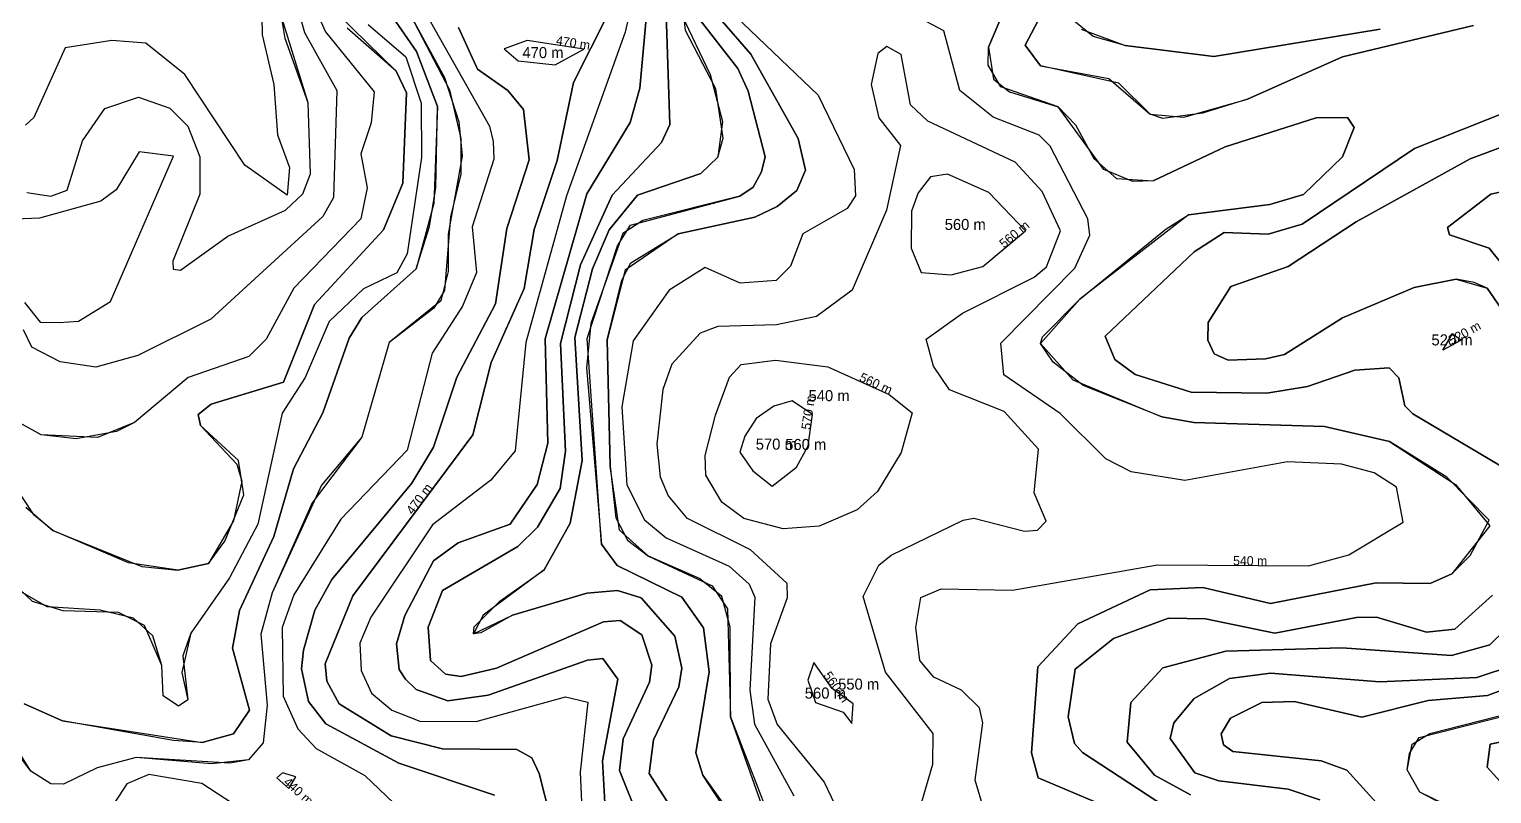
# Model space of a CAD drawing. Extents: x 120.7465 to 120.8269, y 14.0376 to 14.0711.
# Drawn here: x 120.79235 to 120.8061, y 14.05645 to 14.06364 of the extents above; entities that cross this region are included whole.
import ezdxf
from ezdxf.enums import TextEntityAlignment as Align

# ---------------------------------------------------------------- set-up
doc = ezdxf.new("R2010")
doc.units = 0
doc.header["$MEASUREMENT"] = 0
for name, color, linetype in [('Contour_Line_Intermediate', 7, 'Continuous'), ('Contour_Line_Major', 7, 'Continuous'), ('FEATURE_LABEL', 7, 'Continuous'), ('Iso-height_Area', 7, 'Continuous')]:
    doc.layers.add(name, color=color, linetype=linetype)

msp = doc.modelspace()

# ---------------------------------------------------------------- linework, layer by layer
at = {"layer": 'Contour_Line_Intermediate', "color": 36}
for points in [[(120.798194, 14.064678), (120.797951, 14.063611), (120.797399, 14.062071), (120.797019, 14.060694), (120.796917, 14.059674), (120.796689, 14.059397), (120.796141, 14.05898), (120.79556, 14.05811), (120.795459, 14.057866), (120.79547, 14.05761), (120.795568, 14.057397), (120.795758, 14.057236), (120.796023, 14.057133), (120.796552, 14.05713), (120.797392, 14.057363), (120.797601, 14.057312), (120.797527, 14.056653), (120.797549, 14.056166)], [(120.794524, 14.064449), (120.79454, 14.063583), (120.794649, 14.063119), (120.794685, 14.062645), (120.794795, 14.062337), (120.794773, 14.062077), (120.794376, 14.062358), (120.793813, 14.063212), (120.793446, 14.063505), (120.793128, 14.063532), (120.792689, 14.063461), (120.792394, 14.062808), (120.792316, 14.062734)], [(120.805925, 14.063671), (120.804694, 14.063378), (120.803802, 14.062981), (120.803378, 14.062848), (120.803004, 14.062799), (120.802886, 14.06284), (120.802592, 14.063129), (120.801856, 14.063293), (120.801712, 14.063486), (120.802046, 14.064128)], [(120.792328, 14.062103), (120.792552, 14.062067), (120.792707, 14.062125), (120.79285, 14.062589), (120.79306, 14.062892), (120.793377, 14.062997), (120.793671, 14.062894), (120.79384, 14.062727), (120.793955, 14.062438), (120.793955, 14.062087), (120.793701, 14.061458), (120.793704, 14.061383), (120.793773, 14.061371), (120.794218, 14.061692), (120.794758, 14.061936), (120.794922, 14.062091), (120.794994, 14.062277), (120.794971, 14.062945), (120.794756, 14.063549), (120.79468, 14.064005)], [(120.79817, 14.063981), (120.798088, 14.063083), (120.798, 14.06276), (120.79759, 14.062089), (120.797199, 14.060727), (120.797226, 14.059747), (120.797123, 14.059359), (120.796871, 14.058986), (120.796381, 14.058808), (120.79615, 14.05864), (120.79588, 14.058125), (120.795801, 14.057861), (120.795826, 14.057619), (120.795887, 14.057527), (120.795988, 14.05743), (120.796286, 14.057325), (120.796663, 14.057379), (120.797597, 14.057708), (120.797743, 14.057721), (120.797882, 14.057527), (120.797739, 14.05676), (120.797785, 14.055915)], [(120.795035, 14.063836), (120.795134, 14.063614), (120.795592, 14.06305), (120.795564, 14.062758), (120.795466, 14.062466), (120.795526, 14.062145), (120.795466, 14.061855), (120.794837, 14.061202), (120.794578, 14.060725), (120.794414, 14.06056), (120.793843, 14.060363), (120.79334, 14.05994), (120.792993, 14.059798), (120.792461, 14.059824), (120.792231, 14.059952)], [(120.794853, 14.063907), (120.794936, 14.063607), (120.795241, 14.063062), (120.79521, 14.062054), (120.79511, 14.061877), (120.794058, 14.060911), (120.79337, 14.060569), (120.792977, 14.060462), (120.792641, 14.060512), (120.792373, 14.060648), (120.792295, 14.060811)], [(120.795631, 14.063951), (120.795991, 14.063429), (120.796188, 14.06291), (120.796153, 14.061998), (120.795988, 14.061386), (120.795476, 14.060927), (120.795356, 14.060734), (120.795109, 14.06003), (120.794833, 14.059505), (120.794649, 14.058868), (120.794327, 14.058174), (120.794262, 14.057819), (120.794421, 14.057235), (120.79427, 14.057013), (120.793976, 14.056931), (120.793705, 14.056951), (120.792662, 14.057137), (120.792304, 14.057295)], [(120.805265, 14.059005), (120.805203, 14.059332), (120.804993, 14.059466), (120.804684, 14.059549), (120.804177, 14.05957), (120.803212, 14.059395), (120.802709, 14.059476), (120.802471, 14.0596), (120.80204, 14.060026), (120.801511, 14.060388), (120.801482, 14.060685), (120.802178, 14.061391), (120.80232, 14.0617), (120.802299, 14.061855), (120.801945, 14.062538), (120.801844, 14.062642), (120.801412, 14.062812), (120.801097, 14.063062), (120.800948, 14.063623), (120.800402, 14.063914)], [(120.802582, 14.056285), (120.801833, 14.056599), (120.801772, 14.056835), (120.801829, 14.057643), (120.802207, 14.058048), (120.802887, 14.058369), (120.803382, 14.058391), (120.804017, 14.058238), (120.80501, 14.058432), (120.805518, 14.058426), (120.805721, 14.058517), (120.805895, 14.058689), (120.806074, 14.059021), (120.805676, 14.059426), (120.805137, 14.059763), (120.804524, 14.059902), (120.803298, 14.059939), (120.802995, 14.059993), (120.802255, 14.060287), (120.801973, 14.060507), (120.801854, 14.060682), (120.801874, 14.060746), (120.802226, 14.061099), (120.803036, 14.061761), (120.803245, 14.061893), (120.804012, 14.061991), (120.804326, 14.062084), (120.804693, 14.062439), (120.804803, 14.062714), (120.804742, 14.062807), (120.804447, 14.062804), (120.80359, 14.062532), (120.802913, 14.062212), (120.802723, 14.062205), (120.802451, 14.06232), (120.802021, 14.062908), (120.801482, 14.063096), (120.801362, 14.063299), (120.801366, 14.063468), (120.801536, 14.063866)], [(120.795251, 14.063779), (120.7958, 14.063244), (120.795896, 14.06304), (120.795862, 14.062191), (120.795679, 14.06175), (120.795033, 14.061051), (120.794741, 14.060321), (120.794059, 14.060112), (120.793938, 14.060017), (120.79396, 14.059911), (120.794302, 14.059548), (120.794347, 14.059388), (120.794271, 14.059016), (120.794036, 14.058616), (120.793747, 14.058552), (120.793282, 14.05862), (120.792572, 14.058926), (120.792396, 14.059068), (120.791761, 14.060029)], [(120.795935, 14.06377), (120.7963, 14.063067), (120.796406, 14.062609), (120.796406, 14.062274), (120.796311, 14.061875), (120.796252, 14.06118), (120.796153, 14.061015), (120.795733, 14.060693), (120.795475, 14.059803), (120.795009, 14.059186), (120.794634, 14.058339), (120.794528, 14.057952), (120.794585, 14.057284), (120.794548, 14.05693), (120.79441, 14.05677), (120.794237, 14.056738), (120.793356, 14.05679), (120.79299, 14.056695), (120.792673, 14.05654), (120.792552, 14.056543), (120.792366, 14.056664), (120.792175, 14.056969)], [(120.795535, 14.063681), (120.795891, 14.063377), (120.796034, 14.062942), (120.796036, 14.062432), (120.795901, 14.061526), (120.795805, 14.061348), (120.795491, 14.061196), (120.79517, 14.060889), (120.794945, 14.060364), (120.794728, 14.060027), (120.794498, 14.058984), (120.794232, 14.058481), (120.793868, 14.057961), (120.793793, 14.057747), (120.793841, 14.057333), (120.793752, 14.057274), (120.793609, 14.057371), (120.793597, 14.057656), (120.793512, 14.057934), (120.793331, 14.058102), (120.793017, 14.058178), (120.79252, 14.058208), (120.792223, 14.058377)], [(120.796122, 14.063707), (120.796677, 14.062727), (120.796711, 14.062582), (120.796718, 14.062415), (120.796513, 14.06178), (120.796555, 14.061351), (120.796423, 14.061034), (120.796137, 14.060592), (120.795902, 14.05968), (120.795278, 14.059032), (120.794836, 14.058322), (120.794728, 14.058014), (120.794736, 14.057369), (120.794876, 14.057061), (120.795048, 14.056875), (120.795506, 14.056622), (120.796384, 14.055783)], [(120.797791, 14.063781), (120.797467, 14.063135), (120.797311, 14.062403), (120.797096, 14.061755), (120.797002, 14.061199), (120.796692, 14.060503), (120.796519, 14.059825), (120.795391, 14.05831), (120.795131, 14.057673), (120.795148, 14.05751), (120.795263, 14.057296), (120.795752, 14.056995), (120.796235, 14.056873), (120.796932, 14.056868), (120.797073, 14.056788), (120.797143, 14.056642), (120.797248, 14.056234)], [(120.798479, 14.063782), (120.798752, 14.063213), (120.798865, 14.062771), (120.798821, 14.062436), (120.798664, 14.062282), (120.798066, 14.062076), (120.797802, 14.06175), (120.797644, 14.061386), (120.797478, 14.06074), (120.797548, 14.059583), (120.797436, 14.058993), (120.79719, 14.058555), (120.796617, 14.058131), (120.796525, 14.057955), (120.796894, 14.05813), (120.79759, 14.058337), (120.797878, 14.058361), (120.798101, 14.058292), (120.798419, 14.057933), (120.798485, 14.05763), (120.798456, 14.057455), (120.798217, 14.056959), (120.798178, 14.05664), (120.798598, 14.055985)], [(120.798633, 14.063749), (120.799011, 14.063269), (120.799108, 14.063056), (120.799268, 14.062439), (120.799233, 14.062296), (120.799155, 14.062153), (120.79903, 14.062069), (120.798116, 14.061839), (120.79793, 14.061716), (120.797628, 14.060871), (120.797587, 14.060453), (120.79773, 14.058796), (120.797877, 14.058597), (120.798484, 14.058299), (120.798688, 14.058009), (120.798742, 14.057596), (120.798615, 14.056835), (120.79868, 14.056626), (120.798918, 14.056296)], [(120.798801, 14.063785), (120.799132, 14.063402), (120.799577, 14.06261), (120.799646, 14.062311), (120.799564, 14.06212), (120.79938, 14.061971), (120.799169, 14.06187), (120.79845, 14.061713), (120.797952, 14.061371), (120.797782, 14.060716), (120.797812, 14.059531), (120.797863, 14.059045), (120.797974, 14.058833), (120.798171, 14.058685), (120.798769, 14.058406), (120.798914, 14.05819), (120.798943, 14.057173), (120.799281, 14.056296)], [(120.798989, 14.063761), (120.799765, 14.063016), (120.800104, 14.062318), (120.800118, 14.062072), (120.800039, 14.061951), (120.79962, 14.061714), (120.799507, 14.061409), (120.79937, 14.061276), (120.799031, 14.061251), (120.798703, 14.061398), (120.798365, 14.061185), (120.798028, 14.060707), (120.797921, 14.060087), (120.797968, 14.059355), (120.798133, 14.059027), (120.798337, 14.058857), (120.79893, 14.05859), (120.799118, 14.05842), (120.79917, 14.058298), (120.799124, 14.057424), (120.799168, 14.057106), (120.799537, 14.056432)], [(120.805047, 14.063639), (120.803485, 14.063382), (120.802652, 14.063485), (120.802349, 14.06357), (120.80217, 14.063715)], [(120.796723, 14.056436), (120.795823, 14.056738), (120.795137, 14.057108), (120.794975, 14.057317), (120.79491, 14.057624), (120.794928, 14.057799), (120.795035, 14.058175), (120.795194, 14.058466), (120.795947, 14.059371), (120.796149, 14.059708), (120.79637, 14.060368), (120.796733, 14.061056), (120.796839, 14.061765), (120.79705, 14.062411), (120.796996, 14.062882), (120.79685, 14.063062), (120.796562, 14.063263), (120.796386, 14.063652)], [(120.797564, 14.06345), (120.79703, 14.063532), (120.796813, 14.063453), (120.796945, 14.06334), (120.797293, 14.063304), (120.797564, 14.06345)], [(120.802042, 14.061741), (120.801872, 14.062113), (120.801616, 14.062387), (120.800796, 14.062774), (120.800633, 14.062928), (120.800545, 14.0634), (120.80041, 14.063475), (120.800325, 14.063409), (120.800265, 14.063117), (120.800336, 14.062805), (120.800539, 14.062545), (120.800407, 14.061935), (120.800085, 14.061184), (120.799751, 14.060936), (120.799373, 14.060858), (120.798823, 14.060844), (120.798658, 14.060779), (120.79839, 14.060489), (120.798306, 14.060252), (120.798249, 14.059736), (120.79828, 14.059429), (120.798356, 14.05925), (120.798527, 14.059044), (120.799127, 14.058748), (120.79947, 14.05843), (120.799475, 14.058293), (120.799317, 14.057861), (120.799294, 14.057339), (120.799379, 14.057101), (120.799821, 14.056559), (120.799952, 14.056283)], [(120.806249, 14.059491), (120.805354, 14.060021), (120.805279, 14.060098), (120.805223, 14.06036), (120.805134, 14.060454), (120.804811, 14.060431), (120.804366, 14.06028), (120.803983, 14.060217), (120.803271, 14.060226), (120.802745, 14.060393), (120.802554, 14.060533), (120.802463, 14.060753), (120.803299, 14.061546), (120.803582, 14.061725), (120.803994, 14.06171), (120.804315, 14.061806), (120.805372, 14.062515), (120.806988, 14.063157)], [(120.792307, 14.06107), (120.792454, 14.060883), (120.792633, 14.060882), (120.792814, 14.060894), (120.793115, 14.061077), (120.793706, 14.062445), (120.793384, 14.062485), (120.793167, 14.062126), (120.793024, 14.06202), (120.792447, 14.061861), (120.791915, 14.061839)], [(120.806186, 14.061011), (120.806054, 14.061202), (120.805931, 14.061258), (120.805762, 14.061289), (120.805369, 14.06121), (120.804694, 14.060923), (120.804149, 14.060581), (120.80397, 14.060538), (120.80362, 14.060527), (120.803487, 14.060587), (120.803427, 14.060715), (120.80343, 14.060879), (120.803644, 14.061218), (120.804184, 14.061408), (120.804823, 14.061827), (120.805894, 14.062418), (120.806264, 14.062556)], [(120.801713, 14.061741), (120.801369, 14.062103), (120.800981, 14.062275), (120.800823, 14.06225), (120.800705, 14.062098), (120.800644, 14.061926), (120.800639, 14.061579), (120.800735, 14.06135), (120.801015, 14.06133), (120.801312, 14.061407), (120.801713, 14.061741)], [(120.800717, 14.056299), (120.800844, 14.05673), (120.800846, 14.057018), (120.8004, 14.057595), (120.80019, 14.058304), (120.800336, 14.0586), (120.800453, 14.058694), (120.801129, 14.059024), (120.801228, 14.059041), (120.801706, 14.05892), (120.801826, 14.058929), (120.801909, 14.059013), (120.801795, 14.05928), (120.801837, 14.05969), (120.801514, 14.060043), (120.801001, 14.060247), (120.800849, 14.060469), (120.800781, 14.060723), (120.801122, 14.060968), (120.801795, 14.061307), (120.801912, 14.061404), (120.802042, 14.061741)], [(120.805809, 14.060715), (120.805637, 14.060619), (120.805729, 14.060778), (120.805809, 14.060715)], [(120.80065, 14.060031), (120.800545, 14.059657), (120.800324, 14.059293), (120.800132, 14.059119), (120.799775, 14.058966), (120.799436, 14.058941), (120.799067, 14.059039), (120.798859, 14.059192), (120.79871, 14.059445), (120.798704, 14.05963), (120.798802, 14.060008), (120.798933, 14.060367), (120.799042, 14.060485), (120.799365, 14.060527), (120.799858, 14.060465), (120.800433, 14.060203), (120.80065, 14.060031)], [(120.799713, 14.060016), (120.799521, 14.060144), (120.79935, 14.060095), (120.799183, 14.059979), (120.799077, 14.059813), (120.79903, 14.059663), (120.799151, 14.059485), (120.799332, 14.059341), (120.799563, 14.059522), (120.799672, 14.059721), (120.799713, 14.060016)], [(120.801329, 14.056283), (120.80124, 14.05658), (120.801313, 14.057117), (120.801282, 14.057259), (120.801112, 14.057425), (120.800853, 14.057547), (120.80072, 14.057704), (120.800685, 14.058013), (120.80073, 14.058294), (120.800923, 14.058378), (120.801591, 14.058364), (120.802956, 14.058603), (120.804373, 14.058594), (120.804755, 14.058696), (120.805265, 14.059005)], [(120.803203, 14.056216), (120.802251, 14.05684), (120.802174, 14.056922), (120.802115, 14.057173), (120.80218, 14.057621), (120.802542, 14.05791), (120.803059, 14.058101), (120.803405, 14.058096), (120.804057, 14.057959), (120.804825, 14.058108), (120.805015, 14.05811), (120.805484, 14.057969), (120.805749, 14.057997), (120.806103, 14.058319)], [(120.803264, 14.05644), (120.802926, 14.056626), (120.802671, 14.056936), (120.802706, 14.057307), (120.803005, 14.057635), (120.803598, 14.05779), (120.804688, 14.057821), (120.805719, 14.05775), (120.80608, 14.05785), (120.806229, 14.057998)], [(120.800096, 14.057295), (120.799896, 14.057439), (120.799724, 14.057684), (120.79967, 14.057517), (120.799742, 14.057308), (120.800002, 14.057219), (120.800082, 14.05711), (120.800096, 14.057295)], [(120.805464, 14.055868), (120.804735, 14.056672), (120.804495, 14.056761), (120.803663, 14.056847), (120.803575, 14.056911), (120.803554, 14.057014), (120.803642, 14.057161), (120.803935, 14.05731), (120.80424, 14.057317), (120.804876, 14.05717), (120.805499, 14.057326), (120.806056, 14.057374), (120.806423, 14.057511)], [(120.80611, 14.056129), (120.805421, 14.056467), (120.805303, 14.056677), (120.805324, 14.056828), (120.805414, 14.056979), (120.806304, 14.057205)], [(120.806172, 14.056568), (120.806053, 14.056701), (120.806083, 14.056918), (120.806561, 14.057018)], [(120.794415, 14.056259), (120.793971, 14.056547), (120.793475, 14.056631), (120.793267, 14.056545), (120.792995, 14.056125)], [(120.794855, 14.056611), (120.794732, 14.056646), (120.794676, 14.0566), (120.794789, 14.056499), (120.794855, 14.056611)]]:
    msp.add_lwpolyline(points, dxfattribs=at)
at = {"layer": 'Contour_Line_Major', "color": 36}
for points in [[(120.798326, 14.064068), (120.79837, 14.062743), (120.798294, 14.062572), (120.797828, 14.062077), (120.797531, 14.061424), (120.797343, 14.060682), (120.797391, 14.05967), (120.79734, 14.059321), (120.797127, 14.058957), (120.796943, 14.058774), (120.796235, 14.058362), (120.7961, 14.058017), (120.796123, 14.057702), (120.796262, 14.057576), (120.79641, 14.057554), (120.796743, 14.057632), (120.797749, 14.058066), (120.797906, 14.05808), (120.798109, 14.057946), (120.798203, 14.057658), (120.798179, 14.057499), (120.797933, 14.056967), (120.797897, 14.056669), (120.798076, 14.056224)], [(120.798326, 14.064068), (120.79837, 14.062743), (120.798294, 14.062572), (120.797828, 14.062077), (120.797531, 14.061424), (120.797343, 14.060682), (120.797391, 14.05967), (120.79734, 14.059321), (120.797127, 14.058957), (120.796943, 14.058774), (120.796235, 14.058362), (120.7961, 14.058017), (120.796123, 14.057702), (120.796262, 14.057576), (120.79641, 14.057554), (120.796743, 14.057632), (120.797749, 14.058066), (120.797906, 14.05808), (120.798109, 14.057946), (120.798203, 14.057658), (120.798179, 14.057499), (120.797933, 14.056967), (120.797897, 14.056669), (120.798076, 14.056224)], [(120.795035, 14.063836), (120.795134, 14.063614), (120.795592, 14.06305), (120.795564, 14.062758), (120.795466, 14.062466), (120.795526, 14.062145), (120.795466, 14.061855), (120.794837, 14.061202), (120.794578, 14.060725), (120.794414, 14.06056), (120.793843, 14.060363), (120.79334, 14.05994), (120.792993, 14.059798), (120.792461, 14.059824), (120.792231, 14.059952)], [(120.796122, 14.063707), (120.796677, 14.062727), (120.796711, 14.062582), (120.796718, 14.062415), (120.796513, 14.06178), (120.796555, 14.061351), (120.796423, 14.061034), (120.796137, 14.060592), (120.795902, 14.05968), (120.795278, 14.059032), (120.794836, 14.058322), (120.794728, 14.058014), (120.794736, 14.057369), (120.794876, 14.057061), (120.795048, 14.056875), (120.795506, 14.056622), (120.796384, 14.055783)], [(120.802042, 14.061741), (120.801872, 14.062113), (120.801616, 14.062387), (120.800796, 14.062774), (120.800633, 14.062928), (120.800545, 14.0634), (120.80041, 14.063475), (120.800325, 14.063409), (120.800265, 14.063117), (120.800336, 14.062805), (120.800539, 14.062545), (120.800407, 14.061935), (120.800085, 14.061184), (120.799751, 14.060936), (120.799373, 14.060858), (120.798823, 14.060844), (120.798658, 14.060779), (120.79839, 14.060489), (120.798306, 14.060252), (120.798249, 14.059736), (120.79828, 14.059429), (120.798356, 14.05925), (120.798527, 14.059044), (120.799127, 14.058748), (120.79947, 14.05843), (120.799475, 14.058293), (120.799317, 14.057861), (120.799294, 14.057339), (120.799379, 14.057101), (120.799821, 14.056559), (120.799952, 14.056283)], [(120.806331, 14.061261), (120.806071, 14.061579), (120.805701, 14.061705), (120.805681, 14.061773), (120.806089, 14.062088), (120.807385, 14.062374)], [(120.806331, 14.061261), (120.806071, 14.061579), (120.805701, 14.061705), (120.805681, 14.061773), (120.806089, 14.062088), (120.807385, 14.062374)], [(120.800717, 14.056299), (120.800844, 14.05673), (120.800846, 14.057018), (120.8004, 14.057595), (120.80019, 14.058304), (120.800336, 14.0586), (120.800453, 14.058694), (120.801129, 14.059024), (120.801228, 14.059041), (120.801706, 14.05892), (120.801826, 14.058929), (120.801909, 14.059013), (120.801795, 14.05928), (120.801837, 14.05969), (120.801514, 14.060043), (120.801001, 14.060247), (120.800849, 14.060469), (120.800781, 14.060723), (120.801122, 14.060968), (120.801795, 14.061307), (120.801912, 14.061404), (120.802042, 14.061741)], [(120.804482, 14.056393), (120.804183, 14.056493), (120.803533, 14.056571), (120.803306, 14.056648), (120.803073, 14.05697), (120.803108, 14.057117), (120.803299, 14.057346), (120.803633, 14.057535), (120.804017, 14.057584), (120.805045, 14.057502), (120.805958, 14.057542), (120.806306, 14.057658)], [(120.804482, 14.056393), (120.804183, 14.056493), (120.803533, 14.056571), (120.803306, 14.056648), (120.803073, 14.05697), (120.803108, 14.057117), (120.803299, 14.057346), (120.803633, 14.057535), (120.804017, 14.057584), (120.805045, 14.057502), (120.805958, 14.057542), (120.806306, 14.057658)], [(120.794415, 14.056259), (120.793971, 14.056547), (120.793475, 14.056631), (120.793267, 14.056545), (120.792995, 14.056125)]]:
    msp.add_lwpolyline(points, dxfattribs=at)
at = {"layer": 'Iso-height_Area', "color": 2}
for points in [[(120.798194, 14.064678, 480), (120.797951, 14.063611, 480), (120.797399, 14.062071, 480), (120.797019, 14.060694, 480), (120.796917, 14.059674, 480), (120.796689, 14.059397, 480), (120.796141, 14.05898, 480), (120.79556, 14.05811, 480), (120.795459, 14.057866, 480), (120.79547, 14.05761, 480), (120.795568, 14.057397, 480), (120.795758, 14.057236, 480), (120.796023, 14.057133, 480), (120.796552, 14.05713, 480), (120.797392, 14.057363, 480), (120.797601, 14.057312, 480), (120.797527, 14.056653, 480), (120.797549, 14.056166, 480)], [(120.798598, 14.055985, 510), (120.798178, 14.05664, 510), (120.798217, 14.056959, 510), (120.798456, 14.057455, 510), (120.798485, 14.05763, 510), (120.798419, 14.057933, 510), (120.798101, 14.058292, 510), (120.797878, 14.058361, 510), (120.79759, 14.058337, 510), (120.796894, 14.05813, 510), (120.796594, 14.057962, 510), (120.796525, 14.057955, 510), (120.796531, 14.058021, 510), (120.796773, 14.058262, 510), (120.79719, 14.058555, 510), (120.797436, 14.058993, 510), (120.797548, 14.059583, 510), (120.797478, 14.06074, 510), (120.797644, 14.061386, 510), (120.797802, 14.06175, 510), (120.798066, 14.062076, 510), (120.798664, 14.062282, 510), (120.798821, 14.062436, 510), (120.798873, 14.062612, 510), (120.798803, 14.063078, 510), (120.798519, 14.063626, 510), (120.798464, 14.064124, 510)], [(120.802046, 14.064128, 520), (120.801712, 14.063486, 520), (120.801856, 14.063293, 520), (120.802497, 14.063174, 520), (120.802886, 14.06284, 520), (120.803203, 14.06281, 520), (120.803802, 14.062981, 520), (120.804694, 14.063378, 520), (120.805925, 14.063671, 520)], [(120.797785, 14.055915, 490), (120.797739, 14.05676, 490), (120.797882, 14.057527, 490), (120.797743, 14.057721, 490), (120.797597, 14.057708, 490), (120.796663, 14.057379, 490), (120.796286, 14.057325, 490), (120.795988, 14.05743, 490), (120.795887, 14.057527, 490), (120.795826, 14.057619, 490), (120.795801, 14.057861, 490), (120.79588, 14.058125, 490), (120.79615, 14.05864, 490), (120.796381, 14.058808, 490), (120.796871, 14.058986, 490), (120.797123, 14.059359, 490), (120.797226, 14.059747, 490), (120.797199, 14.060727, 490), (120.79759, 14.062089, 490), (120.798, 14.06276, 490), (120.798088, 14.063083, 490), (120.79817, 14.063981, 490)], [(120.798076, 14.056224, 500), (120.797897, 14.056669, 500), (120.797933, 14.056967, 500), (120.798179, 14.057499, 500), (120.798203, 14.057658, 500), (120.798109, 14.057946, 500), (120.797906, 14.05808, 500), (120.797749, 14.058066, 500), (120.796743, 14.057632, 500), (120.79641, 14.057554, 500), (120.796262, 14.057576, 500), (120.796123, 14.057702, 500), (120.7961, 14.058017, 500), (120.796235, 14.058362, 500), (120.796943, 14.058774, 500), (120.797127, 14.058957, 500), (120.79734, 14.059321, 500), (120.797391, 14.05967, 500), (120.797343, 14.060682, 500), (120.797531, 14.061424, 500), (120.797828, 14.062077, 500), (120.798294, 14.062572, 500), (120.79837, 14.062743, 500), (120.798326, 14.064068, 500)], [(120.798076, 14.056224, 500), (120.797897, 14.056669, 500), (120.797933, 14.056967, 500), (120.798179, 14.057499, 500), (120.798203, 14.057658, 500), (120.798109, 14.057946, 500), (120.797906, 14.05808, 500), (120.797749, 14.058066, 500), (120.796743, 14.057632, 500), (120.79641, 14.057554, 500), (120.796262, 14.057576, 500), (120.796123, 14.057702, 500), (120.7961, 14.058017, 500), (120.796235, 14.058362, 500), (120.796943, 14.058774, 500), (120.797127, 14.058957, 500), (120.79734, 14.059321, 500), (120.797391, 14.05967, 500), (120.797343, 14.060682, 500), (120.797531, 14.061424, 500), (120.797828, 14.062077, 500), (120.798294, 14.062572, 500), (120.79837, 14.062743, 500), (120.798326, 14.064068, 500)], [(120.801329, 14.056283, 540), (120.80124, 14.05658, 540), (120.801313, 14.057117, 540), (120.801282, 14.057259, 540), (120.801112, 14.057425, 540), (120.800853, 14.057547, 540), (120.80072, 14.057704, 540), (120.800685, 14.058013, 540), (120.80073, 14.058294, 540), (120.800923, 14.058378, 540), (120.801591, 14.058364, 540), (120.802956, 14.058603, 540), (120.804373, 14.058594, 540), (120.804755, 14.058696, 540), (120.805265, 14.059005, 540), (120.805265, 14.059005, 540), (120.805203, 14.059332, 540), (120.804993, 14.059466, 540), (120.804684, 14.059549, 540), (120.804177, 14.05957, 540), (120.803212, 14.059395, 540), (120.802709, 14.059476, 540), (120.802471, 14.0596, 540), (120.80204, 14.060026, 540), (120.801511, 14.060388, 540), (120.801482, 14.060685, 540), (120.802178, 14.061391, 540), (120.80232, 14.0617, 540), (120.802299, 14.061855, 540), (120.801945, 14.062538, 540), (120.801844, 14.062642, 540), (120.801412, 14.062812, 540), (120.801097, 14.063062, 540), (120.800948, 14.063623, 540), (120.800402, 14.063914, 540)], [(120.801536, 14.063866, 530), (120.801366, 14.063468, 530), (120.801415, 14.063167, 530), (120.801565, 14.063048, 530), (120.802021, 14.062908, 530), (120.802185, 14.062738, 530), (120.802356, 14.062423, 530), (120.80257, 14.062233, 530), (120.802913, 14.062212, 530), (120.80359, 14.062532, 530), (120.804447, 14.062804, 530), (120.804742, 14.062807, 530), (120.804803, 14.062714, 530), (120.804693, 14.062439, 530), (120.804326, 14.062084, 530), (120.804012, 14.061991, 530), (120.803245, 14.061893, 530), (120.802226, 14.061099, 530), (120.801854, 14.060682, 530), (120.80216, 14.06034, 530), (120.802995, 14.059993, 530), (120.803298, 14.059939, 530), (120.804524, 14.059902, 530), (120.805137, 14.059763, 530), (120.805756, 14.059359, 530), (120.806079, 14.058969, 530), (120.805721, 14.058517, 530), (120.805518, 14.058426, 530), (120.80501, 14.058432, 530), (120.804017, 14.058238, 530), (120.803382, 14.058391, 530), (120.802887, 14.058369, 530), (120.802207, 14.058048, 530), (120.801829, 14.057643, 530), (120.801772, 14.056835, 530), (120.801833, 14.056599, 530), (120.802582, 14.056285, 530)], [(120.797248, 14.056234, 470), (120.797143, 14.056642, 470), (120.797073, 14.056788, 470), (120.796932, 14.056868, 470), (120.796235, 14.056873, 470), (120.795752, 14.056995, 470), (120.795263, 14.057296, 470), (120.795148, 14.05751, 470), (120.795131, 14.057673, 470), (120.795391, 14.05831, 470), (120.796519, 14.059825, 470), (120.796692, 14.060503, 470), (120.797002, 14.061199, 470), (120.797096, 14.061755, 470), (120.797311, 14.062403, 470), (120.797467, 14.063135, 470), (120.797791, 14.063781, 470)], [(120.798978, 14.056171, 520), (120.79868, 14.056626, 520), (120.798615, 14.056835, 520), (120.798742, 14.057596, 520), (120.798688, 14.058009, 520), (120.798484, 14.058299, 520), (120.797877, 14.058597, 520), (120.79773, 14.058796, 520), (120.797594, 14.060731, 520), (120.797878, 14.061601, 520), (120.798001, 14.061794, 520), (120.79903, 14.062069, 520), (120.799155, 14.062153, 520), (120.799233, 14.062296, 520), (120.799268, 14.062439, 520), (120.799108, 14.063056, 520), (120.799011, 14.063269, 520), (120.798633, 14.063749, 520)], [(120.799303, 14.056158, 530), (120.798943, 14.057173, 530), (120.798939, 14.058018, 530), (120.79886, 14.058306, 530), (120.798651, 14.058475, 530), (120.798171, 14.058685, 530), (120.797899, 14.058929, 530), (120.797812, 14.059531, 530), (120.797782, 14.060716, 530), (120.797919, 14.061278, 530), (120.798005, 14.06144, 530), (120.79845, 14.061713, 530), (120.799169, 14.06187, 530), (120.79938, 14.061971, 530), (120.799564, 14.06212, 530), (120.799646, 14.062311, 530), (120.799577, 14.06261, 530), (120.799132, 14.063402, 530), (120.798801, 14.063785, 530)], [(120.798989, 14.063761, 540), (120.799765, 14.063016, 540), (120.800104, 14.062318, 540), (120.800118, 14.062072, 540), (120.800039, 14.061951, 540), (120.79962, 14.061714, 540), (120.799507, 14.061409, 540), (120.79937, 14.061276, 540), (120.799031, 14.061251, 540), (120.798703, 14.061398, 540), (120.798365, 14.061185, 540), (120.798028, 14.060707, 540), (120.797921, 14.060087, 540), (120.797968, 14.059355, 540), (120.798133, 14.059027, 540), (120.798337, 14.058857, 540), (120.79893, 14.05859, 540), (120.799118, 14.05842, 540), (120.79917, 14.058298, 540), (120.799124, 14.057424, 540), (120.799168, 14.057106, 540), (120.799537, 14.056432, 540)], [(120.802239, 14.063638, 510), (120.802652, 14.063485, 510), (120.803485, 14.063382, 510), (120.805047, 14.063639, 510)], [(120.800717, 14.056299, 550), (120.800844, 14.05673, 550), (120.800846, 14.057018, 550), (120.8004, 14.057595, 550), (120.80019, 14.058304, 550), (120.800336, 14.0586, 550), (120.800453, 14.058694, 550), (120.801129, 14.059024, 550), (120.801228, 14.059041, 550), (120.801706, 14.05892, 550), (120.801826, 14.058929, 550), (120.801909, 14.059013, 550), (120.801795, 14.05928, 550), (120.801837, 14.05969, 550), (120.801514, 14.060043, 550), (120.801001, 14.060247, 550), (120.800849, 14.060469, 550), (120.800781, 14.060723, 550), (120.801122, 14.060968, 550), (120.801795, 14.061307, 550), (120.801912, 14.061404, 550), (120.802042, 14.061741, 550), (120.802042, 14.061741, 550), (120.801872, 14.062113, 550), (120.801616, 14.062387, 550), (120.800796, 14.062774, 550), (120.800633, 14.062928, 550), (120.800545, 14.0634, 550), (120.80041, 14.063475, 550), (120.800325, 14.063409, 550), (120.800265, 14.063117, 550), (120.800336, 14.062805, 550), (120.800539, 14.062545, 550), (120.800407, 14.061935, 550), (120.800085, 14.061184, 550), (120.799751, 14.060936, 550), (120.799373, 14.060858, 550), (120.798823, 14.060844, 550), (120.798658, 14.060779, 550), (120.79839, 14.060489, 550), (120.798306, 14.060252, 550), (120.798249, 14.059736, 550), (120.79828, 14.059429, 550), (120.798356, 14.05925, 550), (120.798527, 14.059044, 550), (120.799127, 14.058748, 550), (120.79947, 14.05843, 550), (120.799475, 14.058293, 550), (120.799317, 14.057861, 550), (120.799294, 14.057339, 550), (120.799379, 14.057101, 550), (120.799821, 14.056559, 550), (120.799952, 14.056283, 550)], [(120.800717, 14.056299, 550), (120.800844, 14.05673, 550), (120.800846, 14.057018, 550), (120.8004, 14.057595, 550), (120.80019, 14.058304, 550), (120.800336, 14.0586, 550), (120.800453, 14.058694, 550), (120.801129, 14.059024, 550), (120.801228, 14.059041, 550), (120.801706, 14.05892, 550), (120.801826, 14.058929, 550), (120.801909, 14.059013, 550), (120.801795, 14.05928, 550), (120.801837, 14.05969, 550), (120.801514, 14.060043, 550), (120.801001, 14.060247, 550), (120.800849, 14.060469, 550), (120.800781, 14.060723, 550), (120.801122, 14.060968, 550), (120.801795, 14.061307, 550), (120.801912, 14.061404, 550), (120.802042, 14.061741, 550), (120.802042, 14.061741, 550), (120.801872, 14.062113, 550), (120.801616, 14.062387, 550), (120.800796, 14.062774, 550), (120.800633, 14.062928, 550), (120.800545, 14.0634, 550), (120.80041, 14.063475, 550), (120.800325, 14.063409, 550), (120.800265, 14.063117, 550), (120.800336, 14.062805, 550), (120.800539, 14.062545, 550), (120.800407, 14.061935, 550), (120.800085, 14.061184, 550), (120.799751, 14.060936, 550), (120.799373, 14.060858, 550), (120.798823, 14.060844, 550), (120.798658, 14.060779, 550), (120.79839, 14.060489, 550), (120.798306, 14.060252, 550), (120.798249, 14.059736, 550), (120.79828, 14.059429, 550), (120.798356, 14.05925, 550), (120.798527, 14.059044, 550), (120.799127, 14.058748, 550), (120.79947, 14.05843, 550), (120.799475, 14.058293, 550), (120.799317, 14.057861, 550), (120.799294, 14.057339, 550), (120.799379, 14.057101, 550), (120.799821, 14.056559, 550), (120.799952, 14.056283, 550)], [(120.806988, 14.063157, 520), (120.805372, 14.062515, 520), (120.804315, 14.061806, 520), (120.803994, 14.06171, 520), (120.803582, 14.061725, 520), (120.803299, 14.061546, 520), (120.802463, 14.060753, 520), (120.802554, 14.060533, 520), (120.802745, 14.060393, 520), (120.803271, 14.060226, 520), (120.803983, 14.060217, 520), (120.804366, 14.06028, 520), (120.804811, 14.060431, 520), (120.805134, 14.060454, 520), (120.805223, 14.06036, 520), (120.805279, 14.060098, 520), (120.805354, 14.060021, 520), (120.806249, 14.059491, 520)], [(120.806264, 14.062556, 510), (120.805894, 14.062418, 510), (120.804823, 14.061827, 510), (120.804184, 14.061408, 510), (120.803644, 14.061218, 510), (120.80343, 14.060879, 510), (120.803427, 14.060715, 510), (120.803487, 14.060587, 510), (120.80362, 14.060527, 510), (120.80397, 14.060538, 510), (120.804149, 14.060581, 510), (120.804694, 14.060923, 510), (120.805369, 14.06121, 510), (120.805762, 14.061289, 510), (120.806054, 14.061202, 510), (120.806186, 14.061011, 510)], [(120.807385, 14.062374, 500), (120.806089, 14.062088, 500), (120.805681, 14.061773, 500), (120.805701, 14.061705, 500), (120.806071, 14.061579, 500), (120.806331, 14.061261, 500)], [(120.807385, 14.062374, 500), (120.806089, 14.062088, 500), (120.805681, 14.061773, 500), (120.805701, 14.061705, 500), (120.806071, 14.061579, 500), (120.806331, 14.061261, 500)], [(120.806103, 14.058319, 520), (120.805749, 14.057997, 520), (120.805484, 14.057969, 520), (120.805015, 14.05811, 520), (120.804825, 14.058108, 520), (120.804057, 14.057959, 520), (120.803405, 14.058096, 520), (120.803059, 14.058101, 520), (120.802542, 14.05791, 520), (120.80218, 14.057621, 520), (120.802115, 14.057173, 520), (120.802174, 14.056922, 520), (120.802251, 14.05684, 520), (120.803203, 14.056216, 520)], [(120.806229, 14.057998, 510), (120.80608, 14.05785, 510), (120.805719, 14.05775, 510), (120.804688, 14.057821, 510), (120.803598, 14.05779, 510), (120.803005, 14.057635, 510), (120.802706, 14.057307, 510), (120.802671, 14.056936, 510), (120.802926, 14.056626, 510), (120.803264, 14.05644, 510)], [(120.806306, 14.057658, 500), (120.805958, 14.057542, 500), (120.805045, 14.057502, 500), (120.804017, 14.057584, 500), (120.803633, 14.057535, 500), (120.803299, 14.057346, 500), (120.803108, 14.057117, 500), (120.803073, 14.05697, 500), (120.803306, 14.056648, 500), (120.803533, 14.056571, 500), (120.804183, 14.056493, 500), (120.804482, 14.056393, 500)], [(120.806306, 14.057658, 500), (120.805958, 14.057542, 500), (120.805045, 14.057502, 500), (120.804017, 14.057584, 500), (120.803633, 14.057535, 500), (120.803299, 14.057346, 500), (120.803108, 14.057117, 500), (120.803073, 14.05697, 500), (120.803306, 14.056648, 500), (120.803533, 14.056571, 500), (120.804183, 14.056493, 500), (120.804482, 14.056393, 500)], [(120.806423, 14.057511, 490), (120.806056, 14.057374, 490), (120.805499, 14.057326, 490), (120.804876, 14.05717, 490), (120.80424, 14.057317, 490), (120.803935, 14.05731, 490), (120.803642, 14.057161, 490), (120.803554, 14.057014, 490), (120.803575, 14.056911, 490), (120.803663, 14.056847, 490), (120.804495, 14.056761, 490), (120.804735, 14.056672, 490), (120.805464, 14.055868, 490)], [(120.805973, 14.056177, 480), (120.805421, 14.056467, 480), (120.805303, 14.056677, 480), (120.805348, 14.056918, 480), (120.805515, 14.057016, 480), (120.80646, 14.057258, 480)], [(120.806561, 14.057018, 470), (120.806083, 14.056918, 470), (120.806053, 14.056701, 470), (120.806172, 14.056568, 470)]]:
    msp.add_polyline3d(points, dxfattribs=at)
at = {"layer": 'Iso-height_Area', "color": 70}
for points in [[(120.794524, 14.064449, 370), (120.79454, 14.063583, 370), (120.794649, 14.063119, 370), (120.794685, 14.062645, 370), (120.794795, 14.062337, 370), (120.794773, 14.062077, 370), (120.794376, 14.062358, 370), (120.793813, 14.063212, 370), (120.793446, 14.063505, 370), (120.793128, 14.063532, 370), (120.792689, 14.063461, 370), (120.792394, 14.062808, 370), (120.792316, 14.062734, 370)], [(120.794853, 14.063907, 390), (120.794936, 14.063607, 390), (120.795241, 14.063062, 390), (120.79521, 14.062054, 390), (120.79511, 14.061877, 390), (120.794058, 14.060911, 390), (120.79337, 14.060569, 390), (120.792977, 14.060462, 390), (120.792641, 14.060512, 390), (120.792373, 14.060648, 390), (120.792295, 14.060811, 390)], [(120.792328, 14.062103, 380), (120.792552, 14.062067, 380), (120.792707, 14.062125, 380), (120.79285, 14.062589, 380), (120.79306, 14.062892, 380), (120.793377, 14.062997, 380), (120.793671, 14.062894, 380), (120.79384, 14.062727, 380), (120.793955, 14.062438, 380), (120.793955, 14.062087, 380), (120.793701, 14.061458, 380), (120.793704, 14.061383, 380), (120.793773, 14.061371, 380), (120.794218, 14.061692, 380), (120.794758, 14.061936, 380), (120.794922, 14.062091, 380), (120.794994, 14.062277, 380), (120.794971, 14.062945, 380), (120.794699, 14.063827, 380)], [(120.792307, 14.06107, 390), (120.792454, 14.060883, 390), (120.792633, 14.060882, 390), (120.792814, 14.060894, 390), (120.793115, 14.061077, 390), (120.793706, 14.062445, 390), (120.793384, 14.062485, 390), (120.793167, 14.062126, 390), (120.793024, 14.06202, 390), (120.792447, 14.061861, 390), (120.791915, 14.061839, 390)]]:
    msp.add_polyline3d(points, dxfattribs=at)
at = {"layer": 'Iso-height_Area', "color": 60}
for points in [[(120.795035, 14.063836, 400), (120.795134, 14.063614, 400), (120.795592, 14.06305, 400), (120.795564, 14.062758, 400), (120.795466, 14.062466, 400), (120.795526, 14.062145, 400), (120.795466, 14.061855, 400), (120.794837, 14.061202, 400), (120.794578, 14.060725, 400), (120.794414, 14.06056, 400), (120.793843, 14.060363, 400), (120.79334, 14.05994, 400), (120.793169, 14.059855, 400), (120.792791, 14.059786, 400), (120.792461, 14.059824, 400), (120.792231, 14.059952, 400)], [(120.795035, 14.063836, 400), (120.795134, 14.063614, 400), (120.795592, 14.06305, 400), (120.795564, 14.062758, 400), (120.795466, 14.062466, 400), (120.795526, 14.062145, 400), (120.795466, 14.061855, 400), (120.794837, 14.061202, 400), (120.794578, 14.060725, 400), (120.794414, 14.06056, 400), (120.793843, 14.060363, 400), (120.79334, 14.05994, 400), (120.793169, 14.059855, 400), (120.792791, 14.059786, 400), (120.792461, 14.059824, 400), (120.792231, 14.059952, 400)], [(120.792304, 14.057295, 430), (120.792662, 14.057137, 430), (120.793976, 14.056931, 430), (120.79427, 14.057013, 430), (120.794421, 14.057235, 430), (120.794262, 14.057819, 430), (120.794327, 14.058174, 430), (120.794649, 14.058868, 430), (120.794833, 14.059505, 430), (120.795109, 14.06003, 430), (120.795356, 14.060734, 430), (120.795476, 14.060927, 430), (120.795988, 14.061386, 430), (120.796112, 14.061783, 430), (120.796173, 14.062145, 430), (120.796188, 14.06291, 430), (120.795991, 14.063429, 430), (120.795631, 14.063951, 430)], [(120.795935, 14.06377, 440), (120.796252, 14.063183, 440), (120.796388, 14.062766, 440), (120.796419, 14.062443, 440), (120.796288, 14.06171, 440), (120.796289, 14.061359, 440), (120.796218, 14.061085, 440), (120.795733, 14.060693, 440), (120.795475, 14.059803, 440), (120.795096, 14.059351, 440), (120.794634, 14.058339, 440), (120.794528, 14.057952, 440), (120.794585, 14.057284, 440), (120.794548, 14.05693, 440), (120.79441, 14.05677, 440), (120.794062, 14.056732, 440), (120.793356, 14.05679, 440), (120.79299, 14.056695, 440), (120.792673, 14.05654, 440), (120.792552, 14.056543, 440), (120.792366, 14.056664, 440), (120.791618, 14.057664, 440)], [(120.795535, 14.063681, 420), (120.795891, 14.063377, 420), (120.796034, 14.062942, 420), (120.796036, 14.062432, 420), (120.795901, 14.061526, 420), (120.795805, 14.061348, 420), (120.795491, 14.061196, 420), (120.79517, 14.060889, 420), (120.794945, 14.060364, 420), (120.794728, 14.060027, 420), (120.794498, 14.058984, 420), (120.794232, 14.058481, 420), (120.793868, 14.057961, 420), (120.793785, 14.057592, 420), (120.793841, 14.057333, 420), (120.793752, 14.057274, 420), (120.793609, 14.057371, 420), (120.793597, 14.057656, 420), (120.793432, 14.058031, 420), (120.793188, 14.058154, 420), (120.79267, 14.058171, 420), (120.79238, 14.058257, 420), (120.792138, 14.05849, 420)], [(120.796122, 14.063707, 450), (120.796677, 14.062727, 450), (120.796711, 14.062582, 450), (120.796718, 14.062415, 450), (120.796513, 14.06178, 450), (120.796555, 14.061351, 450), (120.796423, 14.061034, 450), (120.796137, 14.060592, 450), (120.795902, 14.05968, 450), (120.795278, 14.059032, 450), (120.794836, 14.058322, 450), (120.794728, 14.058014, 450), (120.794736, 14.057369, 450), (120.794876, 14.057061, 450), (120.795048, 14.056875, 450), (120.795506, 14.056622, 450), (120.796384, 14.055783, 450)], [(120.796122, 14.063707, 450), (120.796677, 14.062727, 450), (120.796711, 14.062582, 450), (120.796718, 14.062415, 450), (120.796513, 14.06178, 450), (120.796555, 14.061351, 450), (120.796423, 14.061034, 450), (120.796137, 14.060592, 450), (120.795902, 14.05968, 450), (120.795278, 14.059032, 450), (120.794836, 14.058322, 450), (120.794728, 14.058014, 450), (120.794736, 14.057369, 450), (120.794876, 14.057061, 450), (120.795048, 14.056875, 450), (120.795506, 14.056622, 450), (120.796384, 14.055783, 450)], [(120.792318, 14.059144, 410), (120.792572, 14.058926, 410), (120.793409, 14.058588, 410), (120.793747, 14.058552, 410), (120.794036, 14.058616, 410), (120.794189, 14.058826, 410), (120.794368, 14.059259, 410), (120.794317, 14.059584, 410), (120.794317, 14.059584, 410), (120.79396, 14.059911, 410), (120.793938, 14.060017, 410), (120.794059, 14.060112, 410), (120.794741, 14.060321, 410), (120.795033, 14.061051, 410), (120.795679, 14.06175, 410), (120.795862, 14.062191, 410), (120.795896, 14.06304, 410), (120.7958, 14.063244, 410), (120.795338, 14.063647, 410)], [(120.796386, 14.063652, 460), (120.796562, 14.063263, 460), (120.79685, 14.063062, 460), (120.796996, 14.062882, 460), (120.79705, 14.062411, 460), (120.796839, 14.061765, 460), (120.796733, 14.061056, 460), (120.79637, 14.060368, 460), (120.796149, 14.059708, 460), (120.795947, 14.059371, 460), (120.795194, 14.058466, 460), (120.795035, 14.058175, 460), (120.794928, 14.057799, 460), (120.79491, 14.057624, 460), (120.794975, 14.057317, 460), (120.795137, 14.057108, 460), (120.795823, 14.056738, 460), (120.796723, 14.056436, 460)], [(120.794415, 14.056259, 450), (120.793971, 14.056547, 450), (120.793475, 14.056631, 450), (120.793267, 14.056545, 450), (120.792995, 14.056125, 450)], [(120.794415, 14.056259, 450), (120.793971, 14.056547, 450), (120.793475, 14.056631, 450), (120.793267, 14.056545, 450), (120.792995, 14.056125, 450)]]:
    msp.add_polyline3d(points, dxfattribs=at)
at = {"layer": 'Iso-height_Area', "color": 2}
for points in [[(120.797564, 14.06345, 470), (120.79703, 14.063532, 470), (120.796813, 14.063453, 470), (120.796945, 14.06334, 470), (120.797293, 14.063304, 470), (120.797564, 14.06345, 470)], [(120.801713, 14.061741, 560), (120.801369, 14.062103, 560), (120.800981, 14.062275, 560), (120.800823, 14.06225, 560), (120.800705, 14.062098, 560), (120.800644, 14.061926, 560), (120.800639, 14.061579, 560), (120.800735, 14.06135, 560), (120.801015, 14.06133, 560), (120.801312, 14.061407, 560), (120.801713, 14.061741, 560)], [(120.805809, 14.060715, 520), (120.805637, 14.060619, 520), (120.805729, 14.060778, 520), (120.805809, 14.060715, 520)], [(120.80065, 14.060031, 560), (120.800545, 14.059657, 560), (120.800324, 14.059293, 560), (120.800132, 14.059119, 560), (120.799775, 14.058966, 560), (120.799436, 14.058941, 560), (120.799067, 14.059039, 560), (120.798859, 14.059192, 560), (120.79871, 14.059445, 560), (120.798704, 14.05963, 560), (120.798802, 14.060008, 560), (120.798933, 14.060367, 560), (120.799042, 14.060485, 560), (120.799365, 14.060527, 560), (120.799858, 14.060465, 560), (120.800433, 14.060203, 560), (120.80065, 14.060031, 560)], [(120.799713, 14.060016, 570), (120.799521, 14.060144, 570), (120.79935, 14.060095, 570), (120.799183, 14.059979, 570), (120.799077, 14.059813, 570), (120.79903, 14.059663, 570), (120.799151, 14.059485, 570), (120.799332, 14.059341, 570), (120.799563, 14.059522, 570), (120.799672, 14.059721, 570), (120.799713, 14.060016, 570)], [(120.800096, 14.057295, 560), (120.799896, 14.057439, 560), (120.799724, 14.057684, 560), (120.79967, 14.057517, 560), (120.799742, 14.057308, 560), (120.800002, 14.057219, 560), (120.800082, 14.05711, 560), (120.800096, 14.057295, 560)]]:
    msp.add_polyline3d(points, close=True, dxfattribs=at)
at = {"layer": 'Iso-height_Area', "color": 60}
msp.add_polyline3d([(120.794855, 14.056611, 0), (120.794732, 14.056646, 0), (120.794676, 14.0566, 0), (120.794789, 14.056499, 0), (120.794855, 14.056611, 0)], close=True, dxfattribs=at)

# ---------------------------------------------------------------- texts
at = {"layer": 'FEATURE_LABEL', "color": 18}
for s, rotation, p in [('470 m', 351.3, (120.797297, 14.063491)), ('560 m', 39.7, (120.801513, 14.061574)), ('520 m', 29.1, (120.805723, 14.060667)), ('560 m', 335.5, (120.800145, 14.060334)), ('570 m', 82, (120.799692, 14.059869)), ('470 m', 53.3, (120.795955, 14.059068)), ('540 m', 359.6, (120.803665, 14.058598)), ('560 m', 305, (120.79981, 14.057562)), ('440 m', 318.1, (120.794732, 14.05655))]:
    msp.add_text(s, height=0.0000865, rotation=rotation, dxfattribs=at).set_placement(p)
for s, p in [('470 m', (120.797179, 14.063418, 470)), ('560 m', (120.801148, 14.061802, 560)), ('520 m', (120.805723, 14.060717, 520)), ('540 m', (120.799868, 14.060193, 540)), ('570 m', (120.799372, 14.059737, 570)), ('560 m', (120.799649, 14.059734, 560)), ('550 m', (120.800146, 14.057481, 550)), ('550 m', (120.800146, 14.057481, 550)), ('560 m', (120.799833, 14.057397, 560))]:
    msp.add_text(s, height=0.0001038, dxfattribs=at).set_placement(p, align=Align.MIDDLE_CENTER)

doc.saveas('drawing.dxf')
